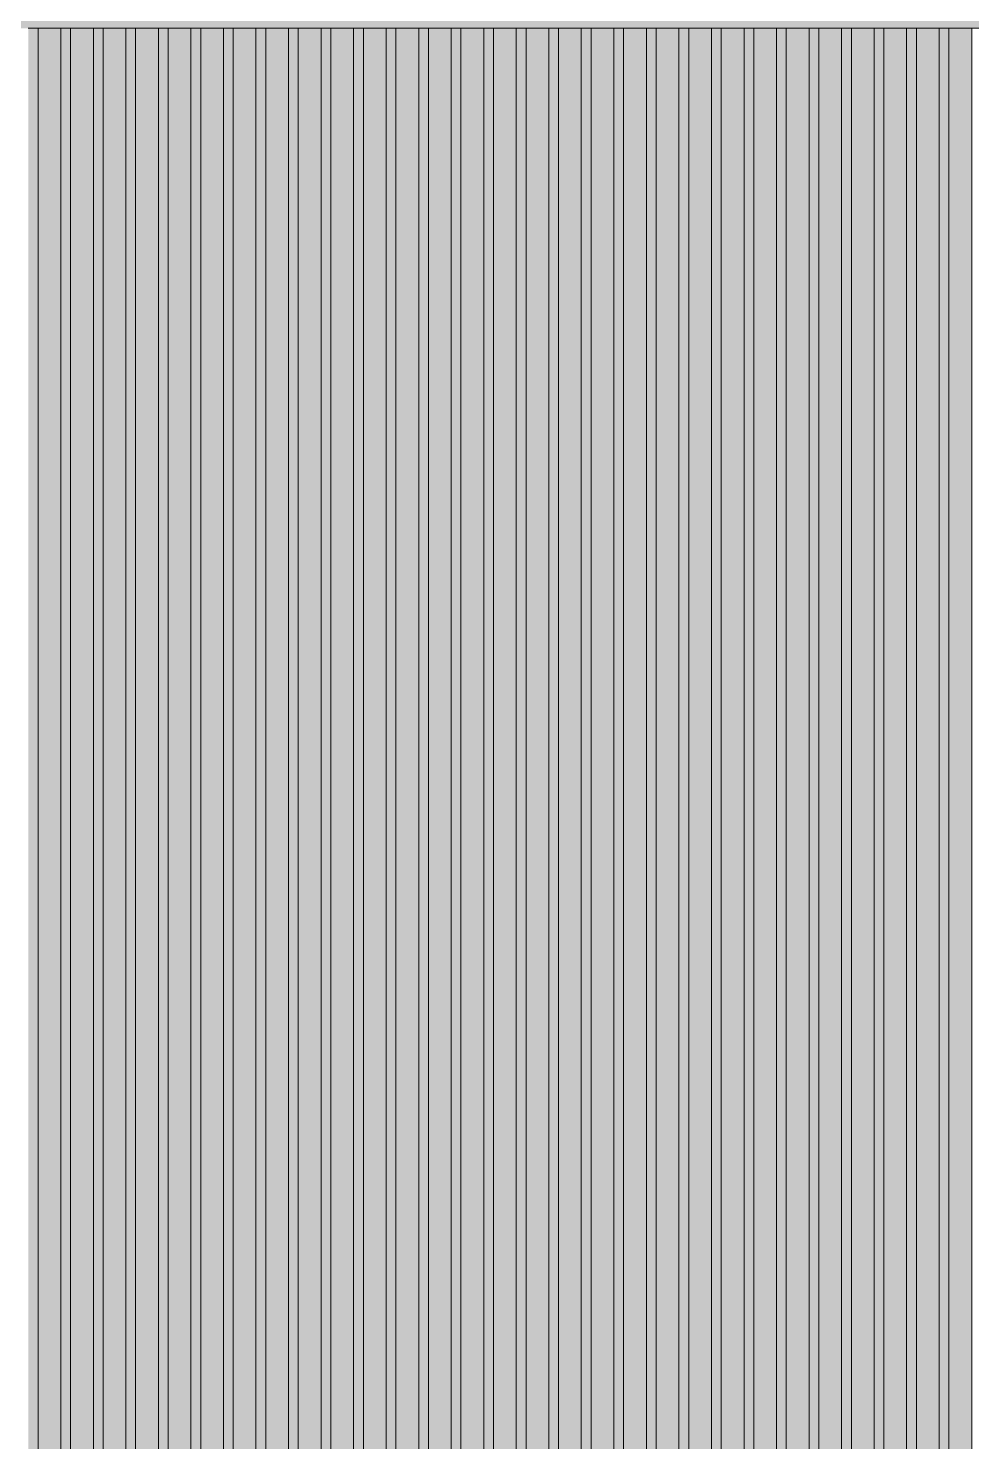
# Model space of a CAD drawing. Header units: millimetres. Extents: x 365175 to 2667127, y -330297 to -162108.
# Drawn here: x 1984788.29 to 1984812.05, y -325549.97 to -325514.36 of the extents above; entities that cross this region are included whole.
import ezdxf

# ---------------------------------------------------------------- set-up
doc = ezdxf.new("R2010")
doc.units = ezdxf.units.MM
doc.header["$MEASUREMENT"] = 0
doc.layers.add('Fenêtres ARCHICAD', color=7, linetype='Continuous')

# ---------------------------------------------------------------- blocks, each defined once
blk = doc.blocks.new('Élément de coupe_826_2', base_point=(2255931.67, -327094.361))
at = {"layer": 'Fenêtres ARCHICAD', "linetype": 'Continuous', "lineweight": 0, "true_color": 0x000000}
blk.add_hatch(color=18, dxfattribs=at).paths.add_polyline_path([(1984776.733, -325514.361), (1984989.151, -325514.361), (1984989.151, -325916.361), (1985260.66, -325916.361), (1985260.66, -325944.361), (1985301.46, -325944.361), (1985301.46, -324544.361), (1984776.733, -324544.361)])
blk = doc.blocks.new('Élément de coupe_980_2', base_point=(2255931.67, -327094.361))
at = {"linetype": 'Continuous', "lineweight": 0, "true_color": 0x000000}
for points in [[(1984788.286, -325514.361), (1984788.286, -326494.361), (1984788.532, -326494.361), (1984788.532, -325514.361)], [(1984788.286, -325514.361), (1984788.286, -326494.361), (1984788.532, -326494.361), (1984788.532, -325514.361)], [(1984788.532, -325514.361), (1984788.532, -326494.361), (1984789.105, -326494.361), (1984789.105, -325514.361)]]:
    blk.add_hatch(color=18, dxfattribs=at).paths.add_polyline_path(points)
at = {"color": 18, "linetype": 'Continuous', "lineweight": 5, "true_color": 0x330000}
for p, q in [((1984788.286, -325514.361), (1984788.532, -325514.361)), ((1984788.532, -325514.361), (1984789.105, -325514.361)), ((1984788.532, -326494.361), (1984788.532, -325514.361))]:
    blk.add_line(p, q, dxfattribs=at)
blk = doc.blocks.new('Élément de coupe_981_2', base_point=(2255931.67, -327094.361))
at = {"linetype": 'Continuous', "lineweight": 0, "true_color": 0x000000}
for points in [[(1984789.105, -325514.361), (1984789.105, -326494.361), (1984789.352, -326494.361), (1984789.352, -325514.361)], [(1984789.105, -325514.361), (1984789.105, -326494.361), (1984789.352, -326494.361), (1984789.352, -325514.361)], [(1984789.352, -325514.361), (1984789.352, -326494.361), (1984789.925, -326494.361), (1984789.925, -325514.361)]]:
    blk.add_hatch(color=18, dxfattribs=at).paths.add_polyline_path(points)
at = {"color": 18, "linetype": 'Continuous', "lineweight": 5, "true_color": 0x330000}
for p, q in [((1984789.105, -325514.361), (1984789.352, -325514.361)), ((1984789.105, -326494.361), (1984789.105, -325514.361)), ((1984789.352, -325514.361), (1984789.925, -325514.361)), ((1984789.352, -326494.361), (1984789.352, -325514.361))]:
    blk.add_line(p, q, dxfattribs=at)
blk = doc.blocks.new('Élément de coupe_982_2', base_point=(2255931.67, -327094.361))
at = {"linetype": 'Continuous', "lineweight": 0, "true_color": 0x000000}
for points in [[(1984789.925, -325514.361), (1984789.925, -326494.361), (1984790.171, -326494.361), (1984790.171, -325514.361)], [(1984789.925, -325514.361), (1984789.925, -326494.361), (1984790.171, -326494.361), (1984790.171, -325514.361)], [(1984790.171, -325514.361), (1984790.171, -326494.361), (1984790.744, -326494.361), (1984790.744, -325514.361)]]:
    blk.add_hatch(color=18, dxfattribs=at).paths.add_polyline_path(points)
at = {"color": 18, "linetype": 'Continuous', "lineweight": 5, "true_color": 0x330000}
for p, q in [((1984789.925, -325514.361), (1984790.171, -325514.361)), ((1984789.925, -326494.361), (1984789.925, -325514.361)), ((1984790.171, -325514.361), (1984790.744, -325514.361)), ((1984790.171, -326494.361), (1984790.171, -325514.361))]:
    blk.add_line(p, q, dxfattribs=at)
blk = doc.blocks.new('Élément de coupe_983_2', base_point=(2255931.67, -327094.361))
at = {"linetype": 'Continuous', "lineweight": 0, "true_color": 0x000000}
for points in [[(1984790.744, -325514.361), (1984790.744, -326494.361), (1984790.991, -326494.361), (1984790.991, -325514.361)], [(1984790.744, -325514.361), (1984790.744, -326494.361), (1984790.991, -326494.361), (1984790.991, -325514.361)], [(1984790.991, -325514.361), (1984790.991, -326494.361), (1984791.564, -326494.361), (1984791.564, -325514.361)]]:
    blk.add_hatch(color=18, dxfattribs=at).paths.add_polyline_path(points)
at = {"color": 18, "linetype": 'Continuous', "lineweight": 5, "true_color": 0x330000}
for p, q in [((1984790.744, -325514.361), (1984790.991, -325514.361)), ((1984790.744, -326494.361), (1984790.744, -325514.361)), ((1984790.991, -325514.361), (1984791.564, -325514.361)), ((1984790.991, -326494.361), (1984790.991, -325514.361))]:
    blk.add_line(p, q, dxfattribs=at)
blk = doc.blocks.new('Élément de coupe_984_2', base_point=(2255931.67, -327094.361))
at = {"linetype": 'Continuous', "lineweight": 0, "true_color": 0x000000}
for points in [[(1984791.564, -325514.361), (1984791.564, -326494.361), (1984791.81, -326494.361), (1984791.81, -325514.361)], [(1984791.564, -325514.361), (1984791.564, -326494.361), (1984791.81, -326494.361), (1984791.81, -325514.361)], [(1984791.81, -325514.361), (1984791.81, -326494.361), (1984792.383, -326494.361), (1984792.383, -325514.361)]]:
    blk.add_hatch(color=18, dxfattribs=at).paths.add_polyline_path(points)
at = {"color": 18, "linetype": 'Continuous', "lineweight": 5, "true_color": 0x330000}
for p, q in [((1984791.564, -325514.361), (1984791.81, -325514.361)), ((1984791.564, -326494.361), (1984791.564, -325514.361)), ((1984791.81, -325514.361), (1984792.383, -325514.361)), ((1984791.81, -326494.361), (1984791.81, -325514.361))]:
    blk.add_line(p, q, dxfattribs=at)
blk = doc.blocks.new('Élément de coupe_985_2', base_point=(2255931.67, -327094.361))
at = {"linetype": 'Continuous', "lineweight": 0, "true_color": 0x000000}
for points in [[(1984792.383, -325514.361), (1984792.383, -326494.361), (1984792.63, -326494.361), (1984792.63, -325514.361)], [(1984792.383, -325514.361), (1984792.383, -326494.361), (1984792.63, -326494.361), (1984792.63, -325514.361)], [(1984792.63, -325514.361), (1984792.63, -326494.361), (1984793.203, -326494.361), (1984793.203, -325514.361)]]:
    blk.add_hatch(color=18, dxfattribs=at).paths.add_polyline_path(points)
at = {"color": 18, "linetype": 'Continuous', "lineweight": 5, "true_color": 0x330000}
for p, q in [((1984792.383, -325514.361), (1984792.63, -325514.361)), ((1984792.383, -326494.361), (1984792.383, -325514.361)), ((1984792.63, -325514.361), (1984793.203, -325514.361)), ((1984792.63, -326494.361), (1984792.63, -325514.361))]:
    blk.add_line(p, q, dxfattribs=at)
blk = doc.blocks.new('Élément de coupe_986_2', base_point=(2255931.67, -327094.361))
at = {"linetype": 'Continuous', "lineweight": 0, "true_color": 0x000000}
for points in [[(1984793.203, -325514.361), (1984793.203, -326494.361), (1984793.449, -326494.361), (1984793.449, -325514.361)], [(1984793.203, -325514.361), (1984793.203, -326494.361), (1984793.449, -326494.361), (1984793.449, -325514.361)], [(1984793.449, -325514.361), (1984793.449, -326494.361), (1984794.022, -326494.361), (1984794.022, -325514.361)]]:
    blk.add_hatch(color=18, dxfattribs=at).paths.add_polyline_path(points)
at = {"color": 18, "linetype": 'Continuous', "lineweight": 5, "true_color": 0x330000}
for p, q in [((1984793.203, -325514.361), (1984793.449, -325514.361)), ((1984793.203, -326494.361), (1984793.203, -325514.361)), ((1984793.449, -325514.361), (1984794.022, -325514.361)), ((1984793.449, -326494.361), (1984793.449, -325514.361))]:
    blk.add_line(p, q, dxfattribs=at)
blk = doc.blocks.new('Élément de coupe_987_2', base_point=(2255931.67, -327094.361))
at = {"linetype": 'Continuous', "lineweight": 0, "true_color": 0x000000}
for points in [[(1984794.022, -325514.361), (1984794.022, -326494.361), (1984794.269, -326494.361), (1984794.269, -325514.361)], [(1984794.022, -325514.361), (1984794.022, -326494.361), (1984794.269, -326494.361), (1984794.269, -325514.361)], [(1984794.269, -325514.361), (1984794.269, -326494.361), (1984794.842, -326494.361), (1984794.842, -325514.361)]]:
    blk.add_hatch(color=18, dxfattribs=at).paths.add_polyline_path(points)
at = {"color": 18, "linetype": 'Continuous', "lineweight": 5, "true_color": 0x330000}
for p, q in [((1984794.022, -325514.361), (1984794.269, -325514.361)), ((1984794.022, -326494.361), (1984794.022, -325514.361)), ((1984794.269, -325514.361), (1984794.842, -325514.361)), ((1984794.269, -326494.361), (1984794.269, -325514.361))]:
    blk.add_line(p, q, dxfattribs=at)
blk = doc.blocks.new('Élément de coupe_988_2', base_point=(2255931.67, -327094.361))
at = {"linetype": 'Continuous', "lineweight": 0, "true_color": 0x000000}
for points in [[(1984794.842, -325514.361), (1984794.842, -326494.361), (1984795.088, -326494.361), (1984795.088, -325514.361)], [(1984794.842, -325514.361), (1984794.842, -326494.361), (1984795.088, -326494.361), (1984795.088, -325514.361)], [(1984795.088, -325514.361), (1984795.088, -326494.361), (1984795.661, -326494.361), (1984795.661, -325514.361)]]:
    blk.add_hatch(color=18, dxfattribs=at).paths.add_polyline_path(points)
at = {"color": 18, "linetype": 'Continuous', "lineweight": 5, "true_color": 0x330000}
for p, q in [((1984794.842, -325514.361), (1984795.088, -325514.361)), ((1984794.842, -326494.361), (1984794.842, -325514.361)), ((1984795.088, -325514.361), (1984795.661, -325514.361)), ((1984795.088, -326494.361), (1984795.088, -325514.361))]:
    blk.add_line(p, q, dxfattribs=at)
blk = doc.blocks.new('Élément de coupe_989_2', base_point=(2255931.67, -327094.361))
at = {"linetype": 'Continuous', "lineweight": 0, "true_color": 0x000000}
for points in [[(1984795.661, -325514.361), (1984795.661, -326494.361), (1984795.908, -326494.361), (1984795.908, -325514.361)], [(1984795.661, -325514.361), (1984795.661, -326494.361), (1984795.908, -326494.361), (1984795.908, -325514.361)], [(1984795.908, -325514.361), (1984795.908, -326494.361), (1984796.481, -326494.361), (1984796.481, -325514.361)]]:
    blk.add_hatch(color=18, dxfattribs=at).paths.add_polyline_path(points)
at = {"color": 18, "linetype": 'Continuous', "lineweight": 5, "true_color": 0x330000}
for p, q in [((1984795.661, -325514.361), (1984795.908, -325514.361)), ((1984795.661, -326494.361), (1984795.661, -325514.361)), ((1984795.908, -325514.361), (1984796.481, -325514.361)), ((1984795.908, -326494.361), (1984795.908, -325514.361))]:
    blk.add_line(p, q, dxfattribs=at)
blk = doc.blocks.new('Élément de coupe_990_2', base_point=(2255931.67, -327094.361))
at = {"linetype": 'Continuous', "lineweight": 0, "true_color": 0x000000}
for points in [[(1984796.481, -325514.361), (1984796.481, -326494.361), (1984796.727, -326494.361), (1984796.727, -325514.361)], [(1984796.481, -325514.361), (1984796.481, -326494.361), (1984796.727, -326494.361), (1984796.727, -325514.361)], [(1984796.727, -325514.361), (1984796.727, -326494.361), (1984797.3, -326494.361), (1984797.3, -325514.361)]]:
    blk.add_hatch(color=18, dxfattribs=at).paths.add_polyline_path(points)
at = {"color": 18, "linetype": 'Continuous', "lineweight": 5, "true_color": 0x330000}
for p, q in [((1984796.481, -325514.361), (1984796.727, -325514.361)), ((1984796.481, -326494.361), (1984796.481, -325514.361)), ((1984796.727, -325514.361), (1984797.3, -325514.361)), ((1984796.727, -326494.361), (1984796.727, -325514.361))]:
    blk.add_line(p, q, dxfattribs=at)
blk = doc.blocks.new('Élément de coupe_991_2', base_point=(2255931.67, -327094.361))
at = {"linetype": 'Continuous', "lineweight": 0, "true_color": 0x000000}
for points in [[(1984797.3, -325514.361), (1984797.3, -326494.361), (1984797.547, -326494.361), (1984797.547, -325514.361)], [(1984797.3, -325514.361), (1984797.3, -326494.361), (1984797.547, -326494.361), (1984797.547, -325514.361)], [(1984797.547, -325514.361), (1984797.547, -326494.361), (1984798.12, -326494.361), (1984798.12, -325514.361)]]:
    blk.add_hatch(color=18, dxfattribs=at).paths.add_polyline_path(points)
at = {"color": 18, "linetype": 'Continuous', "lineweight": 5, "true_color": 0x330000}
for p, q in [((1984797.3, -325514.361), (1984797.547, -325514.361)), ((1984797.3, -326494.361), (1984797.3, -325514.361)), ((1984797.547, -325514.361), (1984798.12, -325514.361)), ((1984797.547, -326494.361), (1984797.547, -325514.361))]:
    blk.add_line(p, q, dxfattribs=at)
blk = doc.blocks.new('Élément de coupe_992_2', base_point=(2255931.67, -327094.361))
at = {"linetype": 'Continuous', "lineweight": 0, "true_color": 0x000000}
for points in [[(1984798.12, -325514.361), (1984798.12, -326494.361), (1984798.366, -326494.361), (1984798.366, -325514.361)], [(1984798.12, -325514.361), (1984798.12, -326494.361), (1984798.366, -326494.361), (1984798.366, -325514.361)], [(1984798.366, -325514.361), (1984798.366, -326494.361), (1984798.939, -326494.361), (1984798.939, -325514.361)]]:
    blk.add_hatch(color=18, dxfattribs=at).paths.add_polyline_path(points)
at = {"color": 18, "linetype": 'Continuous', "lineweight": 5, "true_color": 0x330000}
for p, q in [((1984798.12, -325514.361), (1984798.366, -325514.361)), ((1984798.12, -326494.361), (1984798.12, -325514.361)), ((1984798.366, -325514.361), (1984798.939, -325514.361)), ((1984798.366, -326494.361), (1984798.366, -325514.361))]:
    blk.add_line(p, q, dxfattribs=at)
blk = doc.blocks.new('Élément de coupe_993_2', base_point=(2255931.67, -327094.361))
at = {"linetype": 'Continuous', "lineweight": 0, "true_color": 0x000000}
for points in [[(1984798.939, -325514.361), (1984798.939, -326494.361), (1984799.186, -326494.361), (1984799.186, -325514.361)], [(1984798.939, -325514.361), (1984798.939, -326494.361), (1984799.186, -326494.361), (1984799.186, -325514.361)], [(1984799.186, -325514.361), (1984799.186, -326494.361), (1984799.759, -326494.361), (1984799.759, -325514.361)]]:
    blk.add_hatch(color=18, dxfattribs=at).paths.add_polyline_path(points)
at = {"color": 18, "linetype": 'Continuous', "lineweight": 5, "true_color": 0x330000}
for p, q in [((1984798.939, -325514.361), (1984799.186, -325514.361)), ((1984798.939, -326494.361), (1984798.939, -325514.361)), ((1984799.186, -325514.361), (1984799.759, -325514.361)), ((1984799.186, -326494.361), (1984799.186, -325514.361))]:
    blk.add_line(p, q, dxfattribs=at)
blk = doc.blocks.new('Élément de coupe_994_2', base_point=(2255931.67, -327094.361))
at = {"linetype": 'Continuous', "lineweight": 0, "true_color": 0x000000}
for points in [[(1984799.759, -325514.361), (1984799.759, -326494.361), (1984800.005, -326494.361), (1984800.005, -325514.361)], [(1984799.759, -325514.361), (1984799.759, -326494.361), (1984800.005, -326494.361), (1984800.005, -325514.361)], [(1984800.005, -325514.361), (1984800.005, -326494.361), (1984800.578, -326494.361), (1984800.578, -325514.361)]]:
    blk.add_hatch(color=18, dxfattribs=at).paths.add_polyline_path(points)
at = {"color": 18, "linetype": 'Continuous', "lineweight": 5, "true_color": 0x330000}
for p, q in [((1984799.759, -325514.361), (1984800.005, -325514.361)), ((1984799.759, -326494.361), (1984799.759, -325514.361)), ((1984800.005, -325514.361), (1984800.578, -325514.361)), ((1984800.005, -326494.361), (1984800.005, -325514.361))]:
    blk.add_line(p, q, dxfattribs=at)
blk = doc.blocks.new('Élément de coupe_995_2', base_point=(2255931.67, -327094.361))
at = {"linetype": 'Continuous', "lineweight": 0, "true_color": 0x000000}
for points in [[(1984800.578, -325514.361), (1984800.578, -326494.361), (1984800.825, -326494.361), (1984800.825, -325514.361)], [(1984800.578, -325514.361), (1984800.578, -326494.361), (1984800.825, -326494.361), (1984800.825, -325514.361)], [(1984800.825, -325514.361), (1984800.825, -326494.361), (1984801.398, -326494.361), (1984801.398, -325514.361)]]:
    blk.add_hatch(color=18, dxfattribs=at).paths.add_polyline_path(points)
at = {"color": 18, "linetype": 'Continuous', "lineweight": 5, "true_color": 0x330000}
for p, q in [((1984800.578, -325514.361), (1984800.825, -325514.361)), ((1984800.578, -326494.361), (1984800.578, -325514.361)), ((1984800.825, -325514.361), (1984801.398, -325514.361)), ((1984800.825, -326494.361), (1984800.825, -325514.361))]:
    blk.add_line(p, q, dxfattribs=at)
blk = doc.blocks.new('Élément de coupe_996_2', base_point=(2255931.67, -327094.361))
at = {"linetype": 'Continuous', "lineweight": 0, "true_color": 0x000000}
for points in [[(1984801.398, -325514.361), (1984801.398, -326494.361), (1984801.644, -326494.361), (1984801.644, -325514.361)], [(1984801.398, -325514.361), (1984801.398, -326494.361), (1984801.644, -326494.361), (1984801.644, -325514.361)], [(1984801.644, -325514.361), (1984801.644, -326494.361), (1984802.217, -326494.361), (1984802.217, -325514.361)]]:
    blk.add_hatch(color=18, dxfattribs=at).paths.add_polyline_path(points)
at = {"color": 18, "linetype": 'Continuous', "lineweight": 5, "true_color": 0x330000}
for p, q in [((1984801.398, -325514.361), (1984801.644, -325514.361)), ((1984801.398, -326494.361), (1984801.398, -325514.361)), ((1984801.644, -325514.361), (1984802.217, -325514.361)), ((1984801.644, -326494.361), (1984801.644, -325514.361))]:
    blk.add_line(p, q, dxfattribs=at)
blk = doc.blocks.new('Élément de coupe_997_2', base_point=(2255931.67, -327094.361))
at = {"linetype": 'Continuous', "lineweight": 0, "true_color": 0x000000}
for points in [[(1984802.217, -325514.361), (1984802.217, -326494.361), (1984802.464, -326494.361), (1984802.464, -325514.361)], [(1984802.217, -325514.361), (1984802.217, -326494.361), (1984802.464, -326494.361), (1984802.464, -325514.361)], [(1984802.464, -325514.361), (1984802.464, -326494.361), (1984803.037, -326494.361), (1984803.037, -325514.361)]]:
    blk.add_hatch(color=18, dxfattribs=at).paths.add_polyline_path(points)
at = {"color": 18, "linetype": 'Continuous', "lineweight": 5, "true_color": 0x330000}
for p, q in [((1984802.217, -325514.361), (1984802.464, -325514.361)), ((1984802.217, -326494.361), (1984802.217, -325514.361)), ((1984802.464, -325514.361), (1984803.037, -325514.361)), ((1984802.464, -326494.361), (1984802.464, -325514.361))]:
    blk.add_line(p, q, dxfattribs=at)
blk = doc.blocks.new('Élément de coupe_998_2', base_point=(2255931.67, -327094.361))
at = {"linetype": 'Continuous', "lineweight": 0, "true_color": 0x000000}
for points in [[(1984803.037, -325514.361), (1984803.037, -326494.361), (1984803.283, -326494.361), (1984803.283, -325514.361)], [(1984803.037, -325514.361), (1984803.037, -326494.361), (1984803.283, -326494.361), (1984803.283, -325514.361)], [(1984803.283, -325514.361), (1984803.283, -326494.361), (1984803.856, -326494.361), (1984803.856, -325514.361)]]:
    blk.add_hatch(color=18, dxfattribs=at).paths.add_polyline_path(points)
at = {"color": 18, "linetype": 'Continuous', "lineweight": 5, "true_color": 0x330000}
for p, q in [((1984803.037, -325514.361), (1984803.283, -325514.361)), ((1984803.037, -326494.361), (1984803.037, -325514.361)), ((1984803.283, -325514.361), (1984803.856, -325514.361)), ((1984803.283, -326494.361), (1984803.283, -325514.361))]:
    blk.add_line(p, q, dxfattribs=at)
blk = doc.blocks.new('Élément de coupe_999_2', base_point=(2255931.67, -327094.361))
at = {"linetype": 'Continuous', "lineweight": 0, "true_color": 0x000000}
for points in [[(1984803.856, -325514.361), (1984803.856, -326494.361), (1984804.103, -326494.361), (1984804.103, -325514.361)], [(1984803.856, -325514.361), (1984803.856, -326494.361), (1984804.103, -326494.361), (1984804.103, -325514.361)], [(1984804.103, -325514.361), (1984804.103, -326494.361), (1984804.676, -326494.361), (1984804.676, -325514.361)]]:
    blk.add_hatch(color=18, dxfattribs=at).paths.add_polyline_path(points)
at = {"color": 18, "linetype": 'Continuous', "lineweight": 5, "true_color": 0x330000}
for p, q in [((1984803.856, -325514.361), (1984804.103, -325514.361)), ((1984803.856, -326494.361), (1984803.856, -325514.361)), ((1984804.103, -325514.361), (1984804.676, -325514.361)), ((1984804.103, -326494.361), (1984804.103, -325514.361))]:
    blk.add_line(p, q, dxfattribs=at)
blk = doc.blocks.new('Élément de coupe_1000_2', base_point=(2255931.67, -327094.361))
at = {"linetype": 'Continuous', "lineweight": 0, "true_color": 0x000000}
for points in [[(1984804.676, -326494.361), (1984804.922, -326494.361), (1984804.922, -325514.361), (1984804.676, -325514.361)], [(1984804.676, -326494.361), (1984804.922, -326494.361), (1984804.922, -325514.361), (1984804.676, -325514.361)], [(1984804.922, -325514.361), (1984804.922, -326494.361), (1984805.495, -326494.361), (1984805.495, -325514.361)]]:
    blk.add_hatch(color=18, dxfattribs=at).paths.add_polyline_path(points)
at = {"color": 18, "linetype": 'Continuous', "lineweight": 5, "true_color": 0x330000}
for p, q in [((1984804.676, -325514.361), (1984804.922, -325514.361)), ((1984804.676, -326494.361), (1984804.676, -325514.361)), ((1984804.922, -325514.361), (1984805.495, -325514.361)), ((1984804.922, -326494.361), (1984804.922, -325514.361))]:
    blk.add_line(p, q, dxfattribs=at)
blk = doc.blocks.new('Élément de coupe_1001_2', base_point=(2255931.67, -327094.361))
at = {"linetype": 'Continuous', "lineweight": 0, "true_color": 0x000000}
for points in [[(1984805.495, -325514.361), (1984805.495, -326494.361), (1984805.742, -326494.361), (1984805.742, -325514.361)], [(1984805.495, -325514.361), (1984805.495, -326494.361), (1984805.742, -326494.361), (1984805.742, -325514.361)], [(1984805.742, -325514.361), (1984805.742, -326494.361), (1984806.315, -326494.361), (1984806.315, -325514.361)]]:
    blk.add_hatch(color=18, dxfattribs=at).paths.add_polyline_path(points)
at = {"color": 18, "linetype": 'Continuous', "lineweight": 5, "true_color": 0x330000}
for p, q in [((1984805.495, -325514.361), (1984805.742, -325514.361)), ((1984805.495, -326494.361), (1984805.495, -325514.361)), ((1984805.742, -325514.361), (1984806.315, -325514.361)), ((1984805.742, -326494.361), (1984805.742, -325514.361))]:
    blk.add_line(p, q, dxfattribs=at)
blk = doc.blocks.new('Élément de coupe_1002_2', base_point=(2255931.67, -327094.361))
at = {"linetype": 'Continuous', "lineweight": 0, "true_color": 0x000000}
for points in [[(1984806.315, -325514.361), (1984806.315, -326494.361), (1984806.561, -326494.361), (1984806.561, -325514.361)], [(1984806.315, -325514.361), (1984806.315, -326494.361), (1984806.561, -326494.361), (1984806.561, -325514.361)], [(1984806.561, -325514.361), (1984806.561, -326494.361), (1984807.134, -326494.361), (1984807.134, -325514.361)]]:
    blk.add_hatch(color=18, dxfattribs=at).paths.add_polyline_path(points)
at = {"color": 18, "linetype": 'Continuous', "lineweight": 5, "true_color": 0x330000}
for p, q in [((1984806.315, -325514.361), (1984806.561, -325514.361)), ((1984806.315, -326494.361), (1984806.315, -325514.361)), ((1984806.561, -325514.361), (1984807.134, -325514.361)), ((1984806.561, -326494.361), (1984806.561, -325514.361))]:
    blk.add_line(p, q, dxfattribs=at)
blk = doc.blocks.new('Élément de coupe_1003_2', base_point=(2255931.67, -327094.361))
at = {"linetype": 'Continuous', "lineweight": 0, "true_color": 0x000000}
for points in [[(1984807.134, -325514.361), (1984807.134, -326494.361), (1984807.381, -326494.361), (1984807.381, -325514.361)], [(1984807.134, -325514.361), (1984807.134, -326494.361), (1984807.381, -326494.361), (1984807.381, -325514.361)], [(1984807.381, -325514.361), (1984807.381, -326494.361), (1984807.954, -326494.361), (1984807.954, -325514.361)]]:
    blk.add_hatch(color=18, dxfattribs=at).paths.add_polyline_path(points)
at = {"color": 18, "linetype": 'Continuous', "lineweight": 5, "true_color": 0x330000}
for p, q in [((1984807.134, -325514.361), (1984807.381, -325514.361)), ((1984807.134, -326494.361), (1984807.134, -325514.361)), ((1984807.381, -325514.361), (1984807.954, -325514.361)), ((1984807.381, -326494.361), (1984807.381, -325514.361))]:
    blk.add_line(p, q, dxfattribs=at)
blk = doc.blocks.new('Élément de coupe_1004_2', base_point=(2255931.67, -327094.361))
at = {"linetype": 'Continuous', "lineweight": 0, "true_color": 0x000000}
for points in [[(1984807.954, -325514.361), (1984807.954, -326494.361), (1984808.2, -326494.361), (1984808.2, -325514.361)], [(1984807.954, -325514.361), (1984807.954, -326494.361), (1984808.2, -326494.361), (1984808.2, -325514.361)], [(1984808.2, -325514.361), (1984808.2, -326494.361), (1984808.773, -326494.361), (1984808.773, -325514.361)]]:
    blk.add_hatch(color=18, dxfattribs=at).paths.add_polyline_path(points)
at = {"color": 18, "linetype": 'Continuous', "lineweight": 5, "true_color": 0x330000}
for p, q in [((1984807.954, -325514.361), (1984808.2, -325514.361)), ((1984807.954, -326494.361), (1984807.954, -325514.361)), ((1984808.2, -325514.361), (1984808.773, -325514.361)), ((1984808.2, -326494.361), (1984808.2, -325514.361))]:
    blk.add_line(p, q, dxfattribs=at)
blk = doc.blocks.new('Élément de coupe_1005_2', base_point=(2255931.67, -327094.361))
at = {"linetype": 'Continuous', "lineweight": 0, "true_color": 0x000000}
for points in [[(1984808.773, -325514.361), (1984808.773, -326494.361), (1984809.02, -326494.361), (1984809.02, -325514.361)], [(1984808.773, -325514.361), (1984808.773, -326494.361), (1984809.02, -326494.361), (1984809.02, -325514.361)], [(1984809.02, -325514.361), (1984809.02, -326494.361), (1984809.593, -326494.361), (1984809.593, -325514.361)]]:
    blk.add_hatch(color=18, dxfattribs=at).paths.add_polyline_path(points)
at = {"color": 18, "linetype": 'Continuous', "lineweight": 5, "true_color": 0x330000}
for p, q in [((1984808.773, -325514.361), (1984809.02, -325514.361)), ((1984808.773, -326494.361), (1984808.773, -325514.361)), ((1984809.02, -325514.361), (1984809.593, -325514.361)), ((1984809.02, -326494.361), (1984809.02, -325514.361))]:
    blk.add_line(p, q, dxfattribs=at)
blk = doc.blocks.new('Élément de coupe_1006_2', base_point=(2255931.67, -327094.361))
at = {"linetype": 'Continuous', "lineweight": 0, "true_color": 0x000000}
for points in [[(1984809.593, -325514.361), (1984809.593, -326494.361), (1984809.839, -326494.361), (1984809.839, -325514.361)], [(1984809.593, -325514.361), (1984809.593, -326494.361), (1984809.839, -326494.361), (1984809.839, -325514.361)], [(1984809.839, -325514.361), (1984809.839, -326494.361), (1984810.412, -326494.361), (1984810.412, -325514.361)]]:
    blk.add_hatch(color=18, dxfattribs=at).paths.add_polyline_path(points)
at = {"color": 18, "linetype": 'Continuous', "lineweight": 5, "true_color": 0x330000}
for p, q in [((1984809.593, -325514.361), (1984809.839, -325514.361)), ((1984809.593, -326494.361), (1984809.593, -325514.361)), ((1984809.839, -325514.361), (1984810.412, -325514.361)), ((1984809.839, -326494.361), (1984809.839, -325514.361))]:
    blk.add_line(p, q, dxfattribs=at)
blk = doc.blocks.new('Élément de coupe_1007_2', base_point=(2255931.67, -327094.361))
at = {"linetype": 'Continuous', "lineweight": 0, "true_color": 0x000000}
for points in [[(1984810.412, -325514.361), (1984810.412, -326494.361), (1984810.659, -326494.361), (1984810.659, -325514.361)], [(1984810.412, -325514.361), (1984810.412, -326494.361), (1984810.659, -326494.361), (1984810.659, -325514.361)], [(1984810.659, -325514.361), (1984810.659, -326494.361), (1984811.232, -326494.361), (1984811.232, -325514.361)]]:
    blk.add_hatch(color=18, dxfattribs=at).paths.add_polyline_path(points)
at = {"color": 18, "linetype": 'Continuous', "lineweight": 5, "true_color": 0x330000}
for p, q in [((1984810.412, -325514.361), (1984810.659, -325514.361)), ((1984810.412, -326494.361), (1984810.412, -325514.361)), ((1984810.659, -325514.361), (1984811.232, -325514.361)), ((1984810.659, -326494.361), (1984810.659, -325514.361))]:
    blk.add_line(p, q, dxfattribs=at)
blk = doc.blocks.new('Élément de coupe_1008_2', base_point=(2255931.67, -327094.361))
at = {"linetype": 'Continuous', "lineweight": 0, "true_color": 0x000000}
for points in [[(1984811.232, -325514.361), (1984811.232, -326494.361), (1984811.478, -326494.361), (1984811.478, -325514.361)], [(1984811.232, -325514.361), (1984811.232, -326494.361), (1984811.478, -326494.361), (1984811.478, -325514.361)], [(1984811.478, -325514.361), (1984811.478, -326494.361), (1984812.051, -326494.361), (1984812.051, -325514.361)]]:
    blk.add_hatch(color=18, dxfattribs=at).paths.add_polyline_path(points)
at = {"color": 18, "linetype": 'Continuous', "lineweight": 5, "true_color": 0x330000}
for p, q in [((1984811.232, -325514.361), (1984811.478, -325514.361)), ((1984811.232, -326494.361), (1984811.232, -325514.361)), ((1984811.478, -325514.361), (1984812.051, -325514.361)), ((1984811.478, -326494.361), (1984811.478, -325514.361))]:
    blk.add_line(p, q, dxfattribs=at)
blk = doc.blocks.new('Élément de coupe_1009_2', base_point=(2255931.67, -327094.361))
at = {"color": 18, "linetype": 'Continuous', "lineweight": 5, "true_color": 0x330000}
for p, q in [((1984812.051, -325514.361), (1984812.298, -325514.361)), ((1984812.051, -326494.361), (1984812.051, -325514.361))]:
    blk.add_line(p, q, dxfattribs=at)

msp = doc.modelspace()

# ---------------------------------------------------------------- block references
at = {"lineweight": 0}
for name in ['Élément de coupe_980_2', 'Élément de coupe_981_2', 'Élément de coupe_982_2', 'Élément de coupe_983_2', 'Élément de coupe_984_2', 'Élément de coupe_985_2', 'Élément de coupe_986_2', 'Élément de coupe_987_2', 'Élément de coupe_988_2', 'Élément de coupe_989_2', 'Élément de coupe_990_2', 'Élément de coupe_991_2', 'Élément de coupe_992_2', 'Élément de coupe_993_2', 'Élément de coupe_994_2', 'Élément de coupe_995_2', 'Élément de coupe_996_2', 'Élément de coupe_997_2', 'Élément de coupe_998_2', 'Élément de coupe_999_2', 'Élément de coupe_1000_2', 'Élément de coupe_1001_2', 'Élément de coupe_1002_2', 'Élément de coupe_1003_2', 'Élément de coupe_1004_2', 'Élément de coupe_1005_2', 'Élément de coupe_1006_2', 'Élément de coupe_1007_2', 'Élément de coupe_1008_2', 'Élément de coupe_1009_2']:
    msp.add_blockref(name, (2255931.67, -327094.361), dxfattribs=at)
at = {"layer": 'Fenêtres ARCHICAD', "lineweight": 0}
msp.add_blockref('Élément de coupe_826_2', (2255931.67, -327094.361), dxfattribs=at)

doc.saveas('drawing.dxf')
